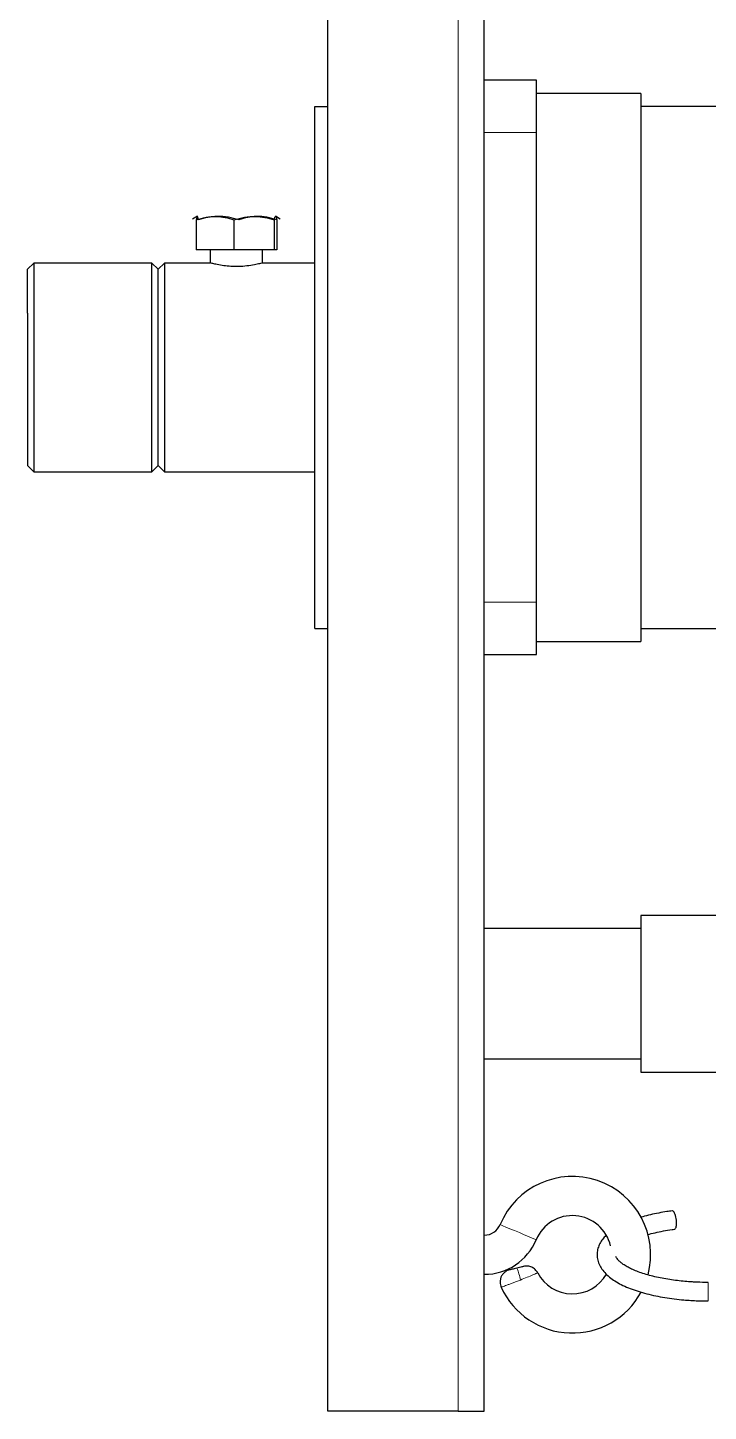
# Model space of a CAD drawing. Header units: millimetres. Extents: x 15 to 1184, y 5 to 836.
# Drawn here: x 494.4 to 527.5, y 526.7 to 594.1 of the extents above; entities that cross this region are included whole.
import ezdxf

# ---------------------------------------------------------------- set-up
doc = ezdxf.new("R2010")
doc.units = ezdxf.units.MM

msp = doc.modelspace()

# ---------------------------------------------------------------- linework, layer by layer
at = {"color": 7, "linetype": 'Continuous', "lineweight": 25}
for p, q in [((509.018, 526.75), (509.018, 628.35)), ((516.638, 526.75), (516.638, 628.35)), ((519.178, 591.52), (516.638, 591.52)), ((519.178, 588.98), (519.178, 591.52)), ((524.258, 590.885), (519.178, 590.885)), ((524.258, 590.885), (524.258, 564.215)), ((508.383, 590.25), (509.018, 590.25)), ((508.383, 564.85), (508.383, 590.25)), ((557.278, 590.25), (524.258, 590.25)), ((516.638, 566.12), (516.638, 588.98)), ((519.178, 566.12), (519.178, 588.98)), ((502.678, 584.905), (502.44, 584.768)), ((502.611, 584.729), (502.611, 583.265)), ((504.452, 584.729), (504.452, 583.265)), ((506.415, 584.729), (506.415, 583.265)), ((506.706, 584.768), (506.468, 584.905)), ((506.536, 584.729), (506.536, 583.265)), ((504.452, 583.265), (502.611, 583.265)), ((503.303, 583.265), (503.303, 582.63)), ((506.415, 583.265), (504.452, 583.265)), ((505.843, 582.63), (505.843, 583.265)), ((506.536, 583.265), (506.415, 583.265)), ((494.718, 582.63), (494.413, 582.325)), ((500.458, 582.63), (494.718, 582.63)), ((494.718, 582.63), (494.718, 573.311)), ((500.763, 582.325), (500.458, 582.63)), ((500.458, 573.311), (500.458, 582.63)), ((501.068, 582.63), (500.763, 582.325)), ((503.303, 582.63), (501.068, 582.63)), ((501.068, 582.63), (501.068, 577.55)), ((508.383, 582.63), (505.843, 582.63)), ((494.413, 580.182), (494.413, 582.325)), ((500.763, 572.774), (500.763, 582.325)), ((494.413, 580.182), (494.413, 572.774)), ((501.068, 577.55), (501.068, 572.47)), ((494.718, 573.311), (494.718, 572.47)), ((500.458, 572.47), (500.458, 573.311)), ((494.413, 572.774), (494.718, 572.47)), ((494.718, 572.47), (500.458, 572.47)), ((500.458, 572.47), (500.763, 572.774)), ((500.763, 572.774), (501.068, 572.47)), ((501.068, 572.47), (508.383, 572.47)), ((519.178, 563.58), (519.178, 566.12)), ((508.383, 564.85), (509.018, 564.85)), ((524.258, 564.85), (557.278, 564.85)), ((516.638, 563.58), (519.178, 563.58)), ((519.178, 564.215), (524.258, 564.215)), ((575.058, 550.88), (524.258, 550.88)), ((524.258, 550.88), (524.258, 543.26)), ((524.258, 550.245), (516.638, 550.245)), ((516.638, 543.895), (524.258, 543.895)), ((524.258, 543.26), (575.058, 543.26)), ((515.368, 526.75), (509.018, 526.75)), ((515.368, 526.75), (516.638, 526.75))]:
    msp.add_line(p, q, dxfattribs=at)
at = {"color": 8, "linetype": 'Continuous', "lineweight": 18}
for p, q in [((515.368, 628.35), (515.368, 526.75)), ((516.638, 588.98), (519.178, 588.98)), ((519.178, 566.12), (516.638, 566.12)), ((527.54, 532.122), (527.54, 533.021))]:
    msp.add_line(p, q, dxfattribs=at)
at = {"color": 8, "linetype": 'Continuous', "lineweight": 18, "flags": 128}
msp.add_lwpolyline([(517.408, 535.835), (517.44, 535.821), (517.536, 535.782), (517.687, 535.719), (517.882, 535.637), (518.108, 535.543), (518.347, 535.444), (518.581, 535.346), (518.794, 535.257), (518.969, 535.184), (519.093, 535.133), (519.158, 535.106), (519.166, 535.102)], dxfattribs=at)
at = {"color": 7, "linetype": 'Continuous', "lineweight": 25}
for centre, radius, start, end in [((520.924, 534.37), 3.81, 345.00964, 157.38014), ((520.924, 534.37), 1.905, 13.01368, 157.38014), ((516.638, 536.155), 0.833, 270, 337.38014), ((516.638, 536.155), 2.738, 270, 337.38014), ((520.924, 534.37), 1.905, 207.55462, 330.26223), ((520.924, 534.37), 3.81, 204.50385, 331.41279)]:
    msp.add_arc(centre, radius, start, end, dxfattribs=at)
at = {"color": 8, "linetype": 'Continuous', "lineweight": 18}
msp.add_arc((515.055, 532.491), 3.401, 10.99774, 21.19039, dxfattribs=at)
at = {"color": 7, "linetype": 'Continuous', "lineweight": 25}
for points, knots in [([(502.611, 584.729), (502.77, 584.779), (503.094, 584.878), (503.572, 584.914), (504.03, 584.861), (504.311, 584.773), (504.452, 584.729)], [0, 0, 0, 0, 0.264615, 0.534965, 0.765353, 1, 1, 1, 1]), ([(502.732, 584.729), (502.722, 584.776), (502.702, 584.869), (502.671, 584.915), (502.64, 584.87), (502.621, 584.777), (502.611, 584.729)], [0, 0, 0, 0, 0.247728, 0.499997, 0.747254, 1, 1, 1, 1]), ([(504.694, 584.729), (504.524, 584.779), (504.18, 584.878), (503.669, 584.914), (503.182, 584.861), (502.883, 584.773), (502.732, 584.729)], [0, 0, 0, 0, 0.264614, 0.534965, 0.765352, 1, 1, 1, 1]), ([(504.452, 584.729), (504.623, 584.779), (504.967, 584.878), (505.477, 584.914), (505.965, 584.861), (506.264, 584.773), (506.415, 584.729)], [0, 0, 0, 0, 0.2646144, 0.5349672, 0.7653544, 1, 1, 1, 1]), ([(506.536, 584.729), (506.376, 584.779), (506.053, 584.878), (505.574, 584.914), (505.116, 584.861), (504.836, 584.773), (504.694, 584.729)], [0, 0, 0, 0, 0.2646126, 0.5349654, 0.7653528, 1, 1, 1, 1]), ([(506.415, 584.729), (506.425, 584.776), (506.444, 584.869), (506.475, 584.915), (506.506, 584.87), (506.526, 584.777), (506.536, 584.729)], [0, 0, 0, 0, 0.247728, 0.499997, 0.747254, 1, 1, 1, 1]), ([(504.572, 582.456), (504.451, 582.459), (504.201, 582.465), (503.85, 582.511), (503.56, 582.568), (503.36, 582.619), (503.338, 582.625), (503.327, 582.628)], [0, 0, 0, 0, 0.179645, 0.370617, 0.578218, 0.790429, 1, 1, 1, 1]), ([(505.819, 582.628), (505.821, 582.629), (505.845, 582.635), (505.753, 582.61), (505.543, 582.558), (505.199, 582.495), (504.854, 582.46), (504.642, 582.457), (504.572, 582.456)], [0, 0, 0, 0, 0.016241, 0.238096, 0.460712, 0.68576, 0.89585, 1, 1, 1, 1]), ([(525.784, 536.504), (525.698, 536.493), (525.472, 536.463), (525.118, 536.4), (524.722, 536.315), (524.427, 536.242), (524.274, 536.193), (524.239, 536.182)], [0, 0, 0, 0, 0.153046, 0.404669, 0.662032, 0.923173, 1, 1, 1, 1]), ([(525.995, 535.906), (525.993, 535.955), (525.99, 536.053), (525.963, 536.205), (525.924, 536.339), (525.875, 536.441), (525.826, 536.501), (525.797, 536.501), (525.784, 536.501)], [0, 0, 0, 0, 0.172625, 0.345257, 0.517889, 0.690516, 0.863145, 1, 1, 1, 1]), ([(522.556, 535.3), (522.502, 535.245), (522.387, 535.125), (522.256, 534.918), (522.159, 534.685), (522.115, 534.434), (522.13, 534.167), (522.212, 533.906), (522.352, 533.661), (522.542, 533.438), (522.78, 533.232), (523.061, 533.045), (523.38, 532.875), (523.734, 532.723), (524.12, 532.587), (524.534, 532.469), (524.971, 532.367), (525.422, 532.284), (525.881, 532.218), (526.304, 532.174), (526.687, 532.146), (527.085, 532.126), (527.369, 532.123), (527.54, 532.122)], [0, 0, 0, 0, 0.039631, 0.085484, 0.130439, 0.175387, 0.222173, 0.273334, 0.321896, 0.37326, 0.426074, 0.478788, 0.530889, 0.582699, 0.634244, 0.685452, 0.736145, 0.785945, 0.833925, 0.881478, 0.915801, 0.949448, 1, 1, 1, 1]), ([(524.58, 535.347), (524.701, 535.38), (524.946, 535.446), (525.348, 535.528), (525.669, 535.584), (525.858, 535.607), (525.901, 535.612)], [0, 0, 0, 0, 0.3013371, 0.6089531, 0.9112443, 1, 1, 1, 1]), ([(525.901, 535.617), (525.903, 535.616), (525.922, 535.612), (525.952, 535.651), (525.983, 535.735), (525.994, 535.831), (525.995, 535.892), (525.995, 535.906)], [0, 0, 0, 0, 0.044092, 0.332591, 0.621094, 0.909591, 1, 1, 1, 1]), ([(527.54, 533.021), (527.354, 533.023), (527.093, 533.026), (526.713, 533.046), (526.395, 533.069), (526.027, 533.107), (525.654, 533.158), (525.284, 533.222), (524.925, 533.299), (524.587, 533.387), (524.274, 533.485), (523.991, 533.59), (523.743, 533.701), (523.531, 533.814), (523.358, 533.927), (523.223, 534.036), (523.126, 534.137), (523.064, 534.225), (523.047, 534.268), (523.038, 534.288)], [0, 0, 0, 0, 0.081515, 0.114272, 0.168359, 0.223922, 0.282856, 0.343522, 0.405205, 0.467305, 0.529367, 0.591028, 0.651999, 0.71207, 0.771145, 0.829323, 0.887072, 0.945441, 1, 1, 1, 1]), ([(517.87, 533.635), (517.831, 533.623), (517.749, 533.599), (517.637, 533.528), (517.537, 533.432), (517.459, 533.312), (517.412, 533.177), (517.398, 533.039), (517.412, 532.907), (517.443, 532.828), (517.458, 532.79)], [0, 0, 0, 0, 0.114256, 0.237218, 0.366761, 0.499876, 0.633003, 0.762597, 0.88564, 1, 1, 1, 1]), ([(518.226, 533.721), (518.181, 533.71), (518.092, 533.689), (517.975, 533.66), (517.908, 533.644), (517.877, 533.637), (517.872, 533.636), (517.87, 533.635)], [0, 0, 0, 0, 0.251043, 0.50062, 0.750008, 0.875525, 1, 1, 1, 1]), ([(518.552, 533.799), (518.552, 533.799), (518.551, 533.799), (518.527, 533.793), (518.468, 533.779), (518.357, 533.752), (518.27, 533.731), (518.226, 533.721)], [0, 0, 0, 0, 0.125357, 0.250778, 0.500294, 0.75002, 1, 1, 1, 1]), ([(519.235, 533.488), (519.2, 533.544), (519.126, 533.657), (518.952, 533.771), (518.751, 533.828), (518.617, 533.808), (518.552, 533.799)], [0, 0, 0, 0, 0.24313, 0.500143, 0.757086, 1, 1, 1, 1])]:
    msp.add_open_spline(points, degree=3, knots=knots, dxfattribs=at)
at = {"color": 8, "linetype": 'Continuous', "lineweight": 18}
for points, knots in [([(519.235, 533.488), (519.224, 533.484), (519.2, 533.473), (519.011, 533.391), (518.73, 533.274), (518.505, 533.185), (518.393, 533.14)], [0, 0, 0, 0, 0.2384343, 0.4998633, 0.7498473, 1, 1, 1, 1]), ([(518.393, 533.14), (518.329, 533.115), (518.208, 533.068), (518.032, 533.001), (517.873, 532.941), (517.729, 532.888), (517.611, 532.845), (517.523, 532.813), (517.468, 532.793), (517.461, 532.791), (517.458, 532.79)], [0, 0, 0, 0, 0.134269, 0.251122, 0.378926, 0.500752, 0.627758, 0.753286, 0.877359, 1, 1, 1, 1])]:
    msp.add_open_spline(points, degree=3, knots=knots, dxfattribs=at)

doc.saveas('drawing.dxf')
